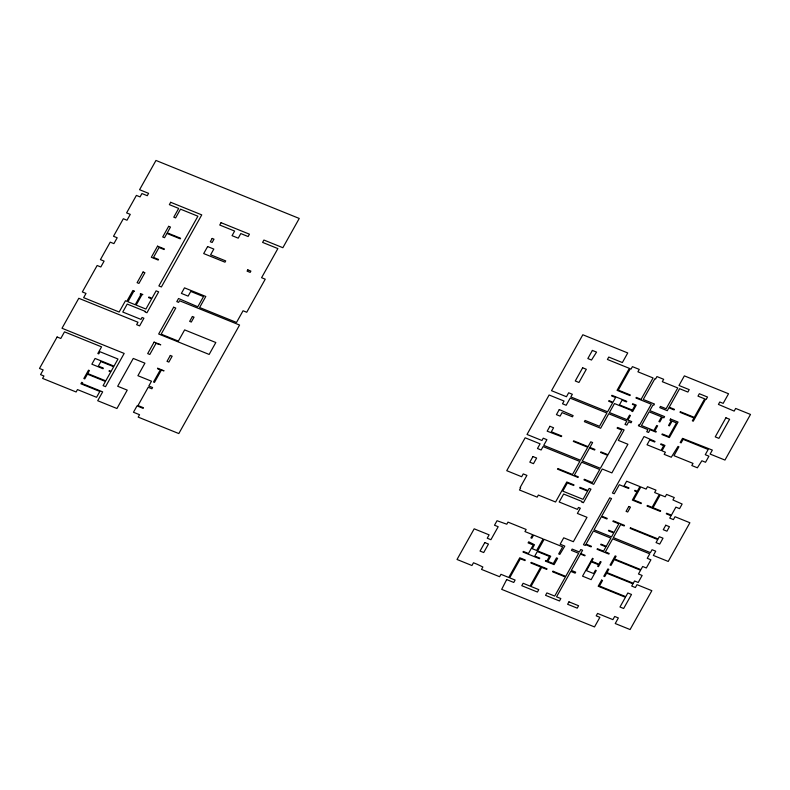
<?xml version="1.0" encoding="UTF-8"?>
<svg xmlns="http://www.w3.org/2000/svg" width="790" height="790" viewBox="0 0 790 790"><rect width="100%" height="100%" fill="white"/><g stroke="black" fill="none" stroke-linecap="round" stroke-linejoin="round"><path stroke-width="1.19" d="M506.676 579.583L501.68 589.35L594.514 626.934L599.896 617.326L596.203 615.835L597.556 613.425L612.912 619.637L614.689 616.457L618.363 617.948L615.232 623.537L630.084 629.551L651.849 590.673L636.997 584.659L635.387 587.543L631.714 586.052L632.958 583.83L606.641 573.175L604.725 576.582L603.807 576.216L607.885 568.938L608.804 569.304L606.977 572.572L633.294 583.227L634.548 580.986L638.221 582.477L642.142 575.466L638.468 573.984L640.562 570.252L614.245 559.596L610.996 565.393L610.077 565.018L615.183 555.893L616.101 556.269L614.581 558.994L640.897 569.649L642.665 566.489L646.339 567.98L650.911 559.804L647.247 558.313L649.755 553.839L612.685 538.829L605.357 551.914L609.218 553.484L608.883 554.086L597.043 549.287L597.378 548.685L603.52 551.173L605.94 546.848L600.677 544.715L601.012 544.122L606.276 546.255L610.848 538.089L593.389 531.018L586.062 544.103L591.414 546.275L591.078 546.877L585.726 544.705L585.301 545.456L583.474 544.705L609.712 497.838L611.549 498.579L601.713 516.137L607.233 518.378L606.898 518.981L601.378 516.739L594.06 529.813L611.519 536.884L613.721 532.964L608.448 530.831L608.774 530.248L614.047 532.381L618.846 523.81L612.862 521.39L613.208 520.788L624.515 525.37L624.179 525.972L620.673 524.56L613.356 537.625L650.427 552.635L652.066 549.712L655.73 551.193L653.36 555.429L668.212 561.443L689.887 522.743L675.025 516.729L673.416 519.603L669.752 518.121L671.065 515.771L666.296 513.836L666.632 513.233L671.401 515.169L675.894 507.14L679.568 508.632L682.135 504.03L672.922 499.942L674.265 497.532L666.553 494.412L665.21 496.821L660.243 494.817L653.014 507.723L660.667 510.814L660.331 511.416L647.03 506.035L647.365 505.432L652.096 507.348L659.324 494.441L654.643 492.545L655.996 490.136L647.484 486.689L646.131 489.099L640.828 486.956L633.61 499.863L641.401 503.023L641.065 503.625L632.346 500.09L636.957 491.864L634.607 490.916L634.943 490.313L637.293 491.262L639.91 486.581L626.658 481.219L624.041 485.899L628.978 487.894L628.643 488.497L619.311 484.724L614.245 493.76L612.418 493.009L644.038 436.534L655.009 441.413L654.673 442.015L649.706 440L647.04 444.78L661.042 450.448L663.709 445.669L660.638 444.424L660.973 443.822L664.963 445.442L661.961 450.813L665.387 452.206L664.183 454.359L671.293 457.232L678.018 446.409L678.936 446.785L673.959 455.672L693.018 463.394L691.813 465.537L697.382 467.799L701.856 460.777L705.529 462.269L708.926 456.185L705.263 454.694L708.176 449.48L683.113 439.329L681.128 442.864L680.21 442.499L682.53 438.361L712.343 450.093L710.121 454.062L724.953 460.066L750.5 414.444L735.668 408.44L734.177 411.096L718.426 404.411L719.779 402.001L723.166 403.374L728.548 393.756L684.367 375.872L678.985 385.49L689.226 389.638L687.883 392.047L679.607 388.7L669.239 407.215L674.423 409.319L674.077 409.921L668.893 407.818L667.293 410.682L659.759 407.63L660.43 406.425L666.128 408.736L677.771 387.949L662.316 381.698L663.669 379.289L656.944 376.563L655.601 378.973L654.9 378.696L643.267 399.483L654.466 404.016L653.794 405.221L653.024 404.915L649.824 410.632L664.587 416.607L663.916 417.811L662.464 417.229L659.818 421.939L658.899 421.564L661.546 416.853L649.143 411.837L641.48 425.534L653.873 430.55L656.707 425.484L657.626 425.85L654.792 430.925L656.273 431.528L655.947 432.12L650.091 429.75L648.57 432.456L646.733 431.715L647.909 429.612L638.399 425.761L639.071 424.556L639.722 424.822L651.276 404.204L635.94 397.992L636.276 397.39L641.095 399.335L653.073 377.956L637.915 371.813L639.258 369.404L632.425 366.639L631.072 369.049L630.282 368.723L618.303 390.112L630.311 394.97L629.966 395.573L617.049 390.339L629.363 368.357L607.411 359.47L608.764 357.06L622.362 362.561L627.744 352.952L582.832 334.762L551.519 390.695L566.45 396.738L568.662 392.788L572.335 394.269L570.844 396.935L607.589 411.807L612.625 402.811L608.636 401.202L608.962 400.619L612.951 402.238L615.588 397.528L611.598 395.909L611.934 395.306L626.756 401.31L626.421 401.913L622.086 400.155L619.449 404.865L632.375 410.099L635.012 405.389L632.385 404.332L632.721 403.729L636.246 405.151L632.642 411.57L631.753 411.215L632.049 410.672L614.462 403.552L609.426 412.558L627.013 419.678L629.551 415.125L630.45 415.491L627.912 420.033L631.724 421.584L631.052 422.788L628.672 421.83L626.826 425.129L624.989 424.388L626.835 421.08L608.744 413.763L600.637 428.239L584.383 421.653L585.064 420.448L599.482 426.284L606.908 413.012L570.173 398.14L566.173 405.27L562.51 403.779L564.04 401.043L549.119 395L527.019 434.461L541.95 440.504L543.234 438.193L546.907 439.684L543.727 445.363L580.472 460.234L587.74 447.259L573.323 441.422L573.659 440.82L588.076 446.656L590.782 441.817L592.619 442.558L589.913 447.397L594.939 449.431L594.594 450.043L589.577 447.999L582.309 460.975L600.4 468.302L607.668 455.326L600.568 452.453L600.904 451.85L608.004 454.724L621.819 430.046L617.118 428.141L617.513 427.43L624.12 429.948L618.293 440.366L627.912 444.257L611.875 472.904L602.257 469.013L593.675 484.339L583.978 479.866L584.314 479.263L592.421 482.552L599.729 469.507L581.638 462.18L574.33 475.225L578.349 476.854L578.013 477.456L557.493 469.142L557.829 468.539L572.493 474.484L579.801 461.439L543.056 446.567L541.14 449.994L537.467 448.503L540.083 443.832L525.162 437.788L506.736 470.692L521.657 476.735L523.247 473.901L526.92 475.382L520.057 487.637L520.659 487.874L519.474 489.988L537.17 497.147L538.355 495.044L555.567 502.006L566.786 481.979L574.024 484.902L573.688 485.504L567.358 482.947L562.786 491.123L583.03 499.32L587.612 491.143L579.653 487.924L579.988 487.321L587.948 490.541L589.133 488.418L590.969 489.158L583.375 502.726L581.549 501.976L581.855 501.423L563.625 494.046L559.172 501.996L577.401 509.372L578.487 507.437L580.324 508.187L577.381 513.431L587 517.322L573.352 541.713L563.734 537.812L560.149 544.211L564.82 546.097L559.814 554.412L558.678 553.948L562.668 546.838L544.132 539.333L537.644 550.926L550.719 556.219L547.835 561.364L553.296 563.566L556.486 557.868L557.621 558.332L554.096 564.633L545.406 561.117L545.742 560.515L546.917 560.989L549.465 556.446L537.309 551.529L534.761 556.071L539.777 558.096L539.432 558.698L522.98 552.032L523.316 551.43L528.461 553.514L533.24 544.981L528.095 542.898L528.707 541.802L534.484 544.745L532.263 548.695L536.627 550.462L543.095 538.908L533.606 535.067L531.818 538.257L530.9 537.881L532.687 534.702L524.955 531.571L526.14 529.458L507.98 522.111L506.805 524.214L497.029 520.729L494.51 525.222L498.184 526.713L490.906 539.708L487.233 538.227L489.119 534.86L474.188 528.816L457.025 559.478L471.946 565.521L473.487 562.776L477.16 564.267L482.868 566.993L481.525 569.402L499.606 576.72L500.949 574.31L508.75 577.47L519.781 557.77L525.291 560.001L524.945 560.604L520.353 558.747L509.669 577.846L515.11 580.048L513.757 582.457L506.676 579.583M57.117 336.994L39.5 368.456L43.174 369.947L40.547 374.628L43.944 376L42.591 378.41L76.126 391.988L77.469 389.579L96.558 397.301L99.836 391.455L80.896 383.782L81.706 382.33L82.624 382.706L82.15 383.545L102.67 391.86L97.703 400.728L116.94 408.509L127.239 390.132L117.68 386.261L133.253 358.443L144.925 363.173L137.904 375.704L151.492 381.205L148.806 386.004L152.589 387.535L151.897 388.769L148.214 387.278L137.993 405.537L143.474 407.759L143.128 408.371L137.025 405.902L133.471 412.252L139.544 414.711L138.191 417.12L178.817 433.562L239.567 325.046L179.537 300.743L178.629 302.363L176.792 301.622L178.54 298.501L197.806 306.777L203.494 296.606L190.745 291.441L188.119 296.122L181.394 293.396L184.495 287.856L205.795 296.477L199.613 307.507L236.516 322.448L243.063 310.766L246.727 312.257L265.243 279.186L261.579 277.705L277.873 248.583L262.596 242.402L263.919 240.042L282.869 247.714L299.252 218.455L155.966 160.449L139.583 189.709L148.589 193.353L147.276 195.703L141.933 193.55L140.057 196.898L136.394 195.406L126.607 212.895L130.271 214.376L126.993 220.232L123.329 218.741L113.513 236.269L117.187 237.76L113.898 243.626L110.225 242.145L100.439 259.624L104.102 261.115L100.824 266.981L97.15 265.499L82.338 291.945L86.011 293.436L83.641 297.662L119.152 312.03L125.452 300.773L126.825 301.326L132.878 290.503L134.498 291.164L133.638 291.55L127.921 301.77L135.228 304.733L140.946 294.512L140.225 294.216L140.561 293.613L142.832 294.532L141.864 294.887L136.147 305.098L145.923 309.058L151.641 298.837L148.569 297.593L148.905 296.991L151.986 298.235L156.124 290.839L158.662 291.856L146.96 312.741L145.123 312.001L145.439 311.448L127.21 304.071L122.756 312.02L140.985 319.397L142.072 317.462L143.908 318.212L139.613 325.885L136.64 324.68L137.993 322.251L78.793 298.284L62.005 328.265L124.178 353.436L105.544 386.656L103.085 385.658L105.426 381.461L87.404 374.164L84.757 378.894L83.839 378.519L88.51 370.184L89.428 370.559L87.739 373.561L105.761 380.859L110.798 371.873L108.981 371.142L109.326 370.54L111.133 371.27L113.681 366.728L100.893 361.543L98.345 366.096L103.352 368.12L103.016 368.723L91.857 364.2L95.077 358.453L114.017 366.125L117.987 359.025L99.965 351.728L98.75 353.89L97.832 353.525L101.564 346.869L64.494 331.859L60.791 338.476L57.117 336.994M170.67 202.289L169.356 204.65L178.678 208.422L173.78 217.181L175.607 217.922L180.515 209.162L197.905 216.213L158.869 285.931L161.397 286.958L201.756 214.88L170.67 202.289M143.089 271.987L137.105 282.682L138.941 283.422L144.925 272.728L143.089 271.987M157.546 246.164L151.325 257.283L158.178 260.058L158.523 259.456L153.497 257.422L159.047 247.507L164.073 249.541L164.409 248.939L157.546 246.164M168.655 226.325L162.701 236.961L164.537 237.701L166.917 233.445L180.239 238.837L180.574 238.234L167.253 232.843L170.492 227.066L168.655 226.325M154.119 342.11L147.681 353.604L149.804 354.463L156.005 343.383L160.755 344.796L154.119 342.11M173.652 307.221L158.662 334.002L209.153 354.443L215.828 342.524L184.633 329.894L178.352 341.112L161.17 334.16L175.765 308.08L173.652 307.221M207.622 246.559L203.692 253.57L224.982 262.191L225.703 260.907L210.614 254.795L213.823 249.067L207.622 246.559M212.164 238.432L210.318 241.74L212.155 242.481L214.001 239.173L212.164 238.432M221.052 222.691L219.739 225.031L234.63 231.065L232.053 235.667L238.234 238.165L240.802 233.573L248.129 236.546L249.442 234.186L221.052 222.691M157.743 368.268L157.496 368.713L160.331 369.858L153.517 382.024L154.465 382.409L161.279 370.234L164.053 370.816L157.743 368.268M170.324 355.451L167.016 361.346L168.853 362.097L172.161 356.191L170.324 355.451M192.395 316.494L189.659 321.372L191.308 322.043L194.044 317.155L192.395 316.494M247.803 269.854L247.082 271.138L250.173 272.382L250.884 271.098L247.803 269.854M484.793 542.572L480.044 551.064L483.717 552.546L488.467 544.063L484.793 542.572M532.964 456.551L529.813 462.17L533.487 463.661L536.637 458.032L532.964 456.551M549.909 426.294L547.174 431.172L561.384 436.594L561.73 435.991L551.331 431.784L553.573 427.775L549.909 426.294M559.271 409.566L556.427 414.641L560.1 416.132L562.065 412.617L572.454 416.824L573.135 415.619L559.271 409.566M582.655 367.785L575.268 380.978L578.942 382.469L586.328 369.276L582.655 367.785M592.382 350.424L587.839 358.541L591.503 360.033L596.549 352.113L592.382 350.424M531.255 562.421L530.919 563.023L540.755 567.013L530.07 586.101L523.128 583.287L521.775 585.696L537.437 592.036L538.78 589.626L530.989 586.476L541.673 567.378L546.7 569.412L547.036 568.81L531.255 562.421M553 571.229L552.664 571.832L565.403 576.986L554.708 596.075L546.907 592.915L545.554 595.324L559.488 600.973L560.831 598.553L556.545 596.825L570.775 571.407L575.12 573.165L575.683 572.158L571.338 570.4L580.492 554.057L584.837 555.814L585.114 555.331L580.759 553.563L582.605 550.274L580.769 549.534L579.386 552.003L572.167 549.07L571.427 550.383L578.655 553.306L565.739 576.384L553 571.229M592.5 558.382L582.546 576.167L591.157 579.653L596.262 570.538L595.482 570.222L593.616 573.55L586.476 570.657L591.394 561.858L598.543 564.751L597.675 566.312L598.455 566.627L601.111 561.878L600.331 561.562L598.889 564.139L591.74 561.246L593.191 558.668L592.5 558.382M670.552 419.026L669.881 420.231L671.204 420.764L668.538 425.514L669.397 425.859L672.053 421.11L676.467 422.897L668.794 436.594L662.237 433.937L661.911 434.53L669.377 437.561L678.057 422.058L670.552 419.026M568.968 601.852L567.615 604.261L577.233 608.152L578.586 605.742L568.968 601.852M680.388 411.728L680.042 412.331L693.946 417.959L692.346 420.833L693.264 421.198L705.579 399.207L706.171 399.454L707.524 397.044L699.338 393.726L697.985 396.136L704.66 398.841L694.282 417.357L680.388 411.728M628.81 506.469L626.075 511.347L627.724 512.019L630.46 507.131L628.81 506.469M630.479 527.789L630.144 528.392L657.744 539.56L656.046 542.592L659.719 544.083L663.008 538.197L659.334 536.716L658.08 538.958L630.479 527.789M601.615 580.127L598.188 586.249L625.433 597.27L619.982 607.006L623.656 608.488L631.506 594.475L627.833 592.984L625.769 596.667L599.442 586.012L602.533 580.502L601.615 580.127M665.773 525.231L663.264 529.705L666.938 531.186L669.436 526.713L665.773 525.231M725.931 417.782L715.236 436.87L718.91 438.361L729.605 419.263L725.931 417.782"/></g></svg>
